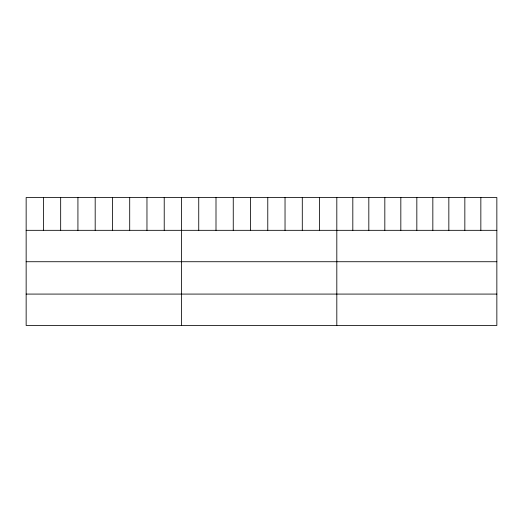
<?xml version="1.0" encoding="UTF-8"?>
<svg xmlns="http://www.w3.org/2000/svg" width="523" height="523" viewBox="0 0 523 523"><rect width="100%" height="100%" fill="white"/><g stroke="black" fill="none" stroke-linecap="round" stroke-linejoin="round"><path stroke-width="0.78" d="M496.85 230.323L496.85 325.483L26.15 325.483L26.15 197.517L496.85 197.517L496.85 230.323L26.15 230.323M26.15 261.729L496.85 261.729M26.15 294.083L496.85 294.083M480.846 197.517L480.846 230.323M464.842 197.517L464.842 230.323M448.839 197.517L448.839 230.323M432.835 197.517L432.835 230.323M416.831 197.517L416.831 230.323M400.827 197.517L400.827 230.323M384.823 197.517L384.823 230.323M368.82 197.517L368.82 230.323M352.816 197.517L352.816 230.323M336.812 197.517L336.812 325.483M319.553 197.517L319.553 230.323M302.294 197.517L302.294 230.323M285.035 197.517L285.035 230.323M267.776 197.517L267.776 230.323M250.517 197.517L250.517 230.323M233.258 197.517L233.258 230.323M215.999 197.517L215.999 230.323M198.74 197.517L198.74 230.323M181.481 197.517L181.481 325.483M164.222 197.517L164.222 230.323M146.963 197.517L146.963 230.323M129.704 197.517L129.704 230.323M112.445 197.517L112.445 230.323M95.186 197.517L95.186 230.323M77.927 197.517L77.927 230.323M60.668 197.517L60.668 230.323M43.409 197.517L43.409 230.323"/></g></svg>
